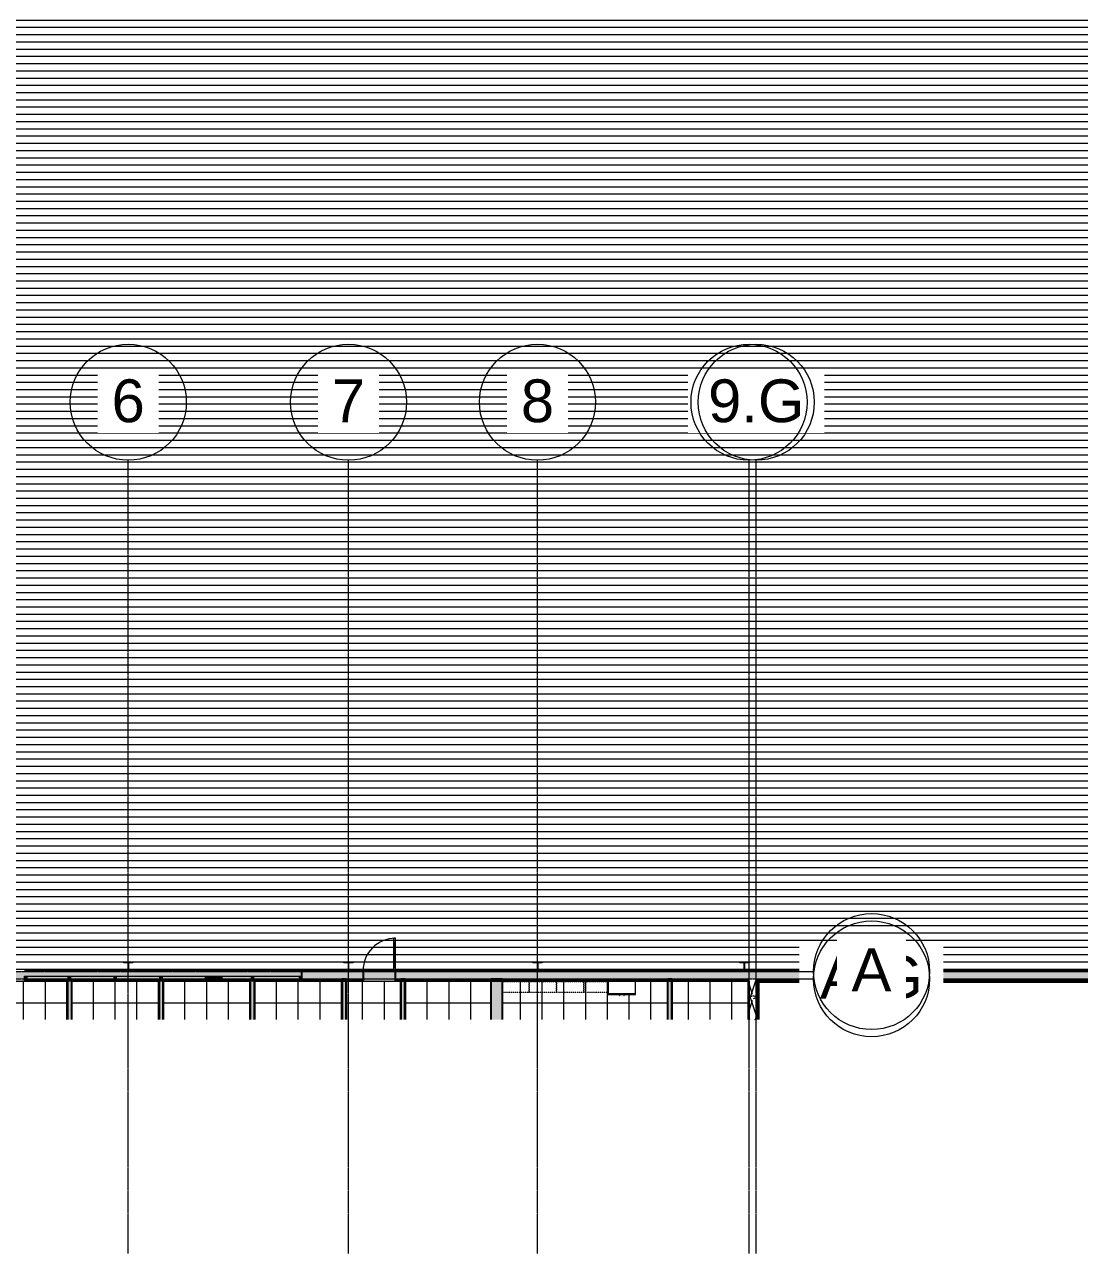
# Model space of a CAD drawing. Header units: inches. Extents: x -2114 to 4522, y -999 to 1712.
# Drawn here: x 1235 to 2399, y -999 to 356 of the extents above; entities that cross this region are included whole.
import ezdxf

# ---------------------------------------------------------------- set-up
doc = ezdxf.new("R2010")
doc.units = ezdxf.units.IN
doc.header["$MEASUREMENT"] = 0
doc.linetypes.add('Grid Line 1_2_', pattern=[0.875, 0.5, -0.125, 0.125, -0.125])
doc.linetypes.add('Overhead', pattern=[0.15625, 0.09375, -0.0625])
for name, color, linetype, lineweight in [('A-CLNG', 13, 'Continuous', 9), ('A-CLNG-PATT', 13, 'Continuous', 9), ('A-DOOR', 31, 'Continuous', 9), ('A-DOOR-GLAZ', 31, 'Continuous', 15), ('A-GLAZ-CURT', 52, 'Continuous', 9), ('A-GLAZ-CWMG', 51, 'Continuous', 9), ('A-ROOF', 132, 'Continuous', 9), ('A-ROOF-PATT', 132, 'Continuous', 9), ('A-WALL', 113, 'Continuous', 9), ('A-WALL-PATT', 111, 'Continuous', 25), ('I-FURN-PNLS', 30, 'Continuous', 9), ('I-WALL', 2, 'Continuous', 9), ('L-SITE-WALL', 31, 'Continuous', 9), ('Q-CASE', 31, 'Continuous', 9), ('S-COLS', 52, 'Continuous', 9), ('S-GRID', 1, 'Continuous', 9), ('S-GRID-IDEN', 1, 'Continuous', 9)]:
    doc.layers.add(name, color=color, linetype=linetype, lineweight=lineweight)
doc.styles.add('Arial', font='arial.ttf', dxfattribs={"height": 47.209581})
pattern_1 = [(161.57, (1.28, 1.28), (-10.2404037, -0.0005683), [0, -72.858, 8.09, 0]), (18.43, (-1.28, 1.28), (-10.2404037, 0.0005683), [0, -72.858, 8.09, 0]), (108.43, (1.28, 1.28), (5.118465, -25.601926), [24.282, -56.666]), (71.57, (-1.28, 1.28), (5.118465, 25.601926), [24.282, -56.666])]
pattern_2 = [(0, (0, 0), (0, 30.216), []), (90, (0, 0), (-30.216, 2e-15), [])]
pattern_3 = [(45, (0, 0), (-25.3427, 25.3427), []), (45, (0, 38.4), (-25.3427, 25.3427), [])]
pattern_4 = [(0, (0, 0), (81.92, 20.48), [3.379, -58.061, 3.379, -58.061, -327.68]), (0, (0, 0), (81.92, 20.48), [-122.88, 3.379, -119.501, 3.379, -58.061, -143.36]), (0, (0, 0), (81.92, 20.48), [-307.2, 3.379, -37.581, 3.379, -99.021]), (120, (30.72, 10.24), (-58.6962, 60.7048), [3.379, -58.061, 3.379, -58.061, -327.68]), (120, (30.72, 10.24), (-58.6962, 60.7048), [-122.88, 3.379, -119.501, 3.379, -58.061, -143.36]), (120, (30.72, 10.24), (-58.6962, 60.7048), [-307.2, 3.379, -37.581, 3.379, -99.021]), (240, (40.96, 51.2), (-23.2238, -81.1848), [3.379, -58.061, 3.379, -58.061, -327.68]), (240, (40.96, 51.2), (-23.2238, -81.1848), [-122.88, 3.379, -119.501, 3.379, -58.061, -143.36]), (240, (40.96, 51.2), (-23.2238, -81.1848), [-307.2, 3.379, -37.581, 3.379, -99.021])]

# ---------------------------------------------------------------- blocks, each defined once
blk = doc.blocks.new('Single-Glass 1 - 36_ x 84_-598703-REFLECTED CEILING PLAN - WAREHOUSE')
at = {"layer": 'A-DOOR', "color": 90, "lineweight": 13}
for p, q in [((16, 37.625), (16, 41.625)), ((18, 41.625), (16, 41.625)), ((18, 37.625), (18, 41.625)), ((16, 37.625), (18, 37.625)), ((16, 9.625), (18, 9.625)), ((16, 5.625), (16, 9.625)), ((18, 5.625), (16, 5.625)), ((18, 5.625), (18, 9.625))]:
    blk.add_line(p, q, dxfattribs=at)
at = {"layer": 'A-DOOR', "color": 7}
for p, q in [((16, 9.625), (16, 37.625)), ((18, 9.625), (18, 37.625))]:
    blk.add_line(p, q, dxfattribs=at)
blk.add_arc((18, 5.625), 36, 90, 180, dxfattribs=at)
at = {"layer": 'A-DOOR-GLAZ', "color": 130}
blk.add_line((17, 37.625), (17, 9.625), dxfattribs=at)
blk = doc.blocks.new('System Panel - Glazed-552699-REFLECTED CEILING PLAN - WAREHOUSE')
at = {"layer": 'A-GLAZ-CURT'}
blk.add_hatch(color=253, dxfattribs=at).paths.add_polyline_path([(22.9, -1.8), (22.9, -0.8), (-22.9, -0.8), (-22.9, -1.8)], flags=0)
at = {"layer": 'A-GLAZ-CURT', "color": 7}
for p, q in [((-22.9, -1.8), (-22.9, -0.8)), ((-22.9, -0.8), (22.9, -0.8)), ((22.9, -1.8), (-22.9, -1.8)), ((22.9, -0.8), (22.9, -1.8))]:
    blk.add_line(p, q, dxfattribs=at)
blk = doc.blocks.new('Rectangular Mullion - 2_5_ x 5_ rectangular-551377-REFLECTED CEILING PLAN - WAREHOUSE')
at = {"layer": 'A-GLAZ-CWMG'}
h = blk.add_hatch(color=50, dxfattribs=at)
h.paths.add_polyline_path([(1488.8, -698.5), (1538.4, -698.5), (1538.4, -697.7), (1487.7, -697.7), (1487.7, -698.5), (1488.2, -698.5)], flags=0)
h.paths.add_polyline_path([(1488.2, -696.7), (1538.4, -696.7), (1538.4, -693.5), (1487.7, -693.5), (1487.7, -696.7)], flags=0)
at = {"layer": 'A-GLAZ-CWMG', "color": 7}
for p, q in [((1487.7, -693.5), (1538.4, -693.5)), ((1488.8, -698.5), (1538.4, -698.5))]:
    blk.add_line(p, q, dxfattribs=at)
blk = doc.blocks.new('Rectangular Mullion - 2_5_ x 5_ rectangular-552638-REFLECTED CEILING PLAN - WAREHOUSE')
at = {"layer": 'A-GLAZ-CWMG'}
blk.add_hatch(color=50, dxfattribs=at).paths.add_polyline_path([(0, 2.5), (0, -2.5), (-2.5, -2.5), (-2.5, 2.5)], flags=0)
at = {"layer": 'A-GLAZ-CWMG', "color": 90, "lineweight": 13}
for p, q in [((0, 2.5), (-2.5, 2.5)), ((-2.5, 2.5), (-2.5, -2.5)), ((0, -2.5), (0, 2.5)), ((-2.5, -2.5), (0, -2.5))]:
    blk.add_line(p, q, dxfattribs=at)
blk = doc.blocks.new('Rectangular Mullion - 2_5_ x 5_ rectangular-552639-REFLECTED CEILING PLAN - WAREHOUSE')
at = {"layer": 'A-GLAZ-CWMG'}
blk.add_hatch(color=50, dxfattribs=at).paths.add_polyline_path([(-2.5, 2.5), (-2.5, -2.5), (0, -2.5), (0, 2.5)], flags=0)
at = {"layer": 'A-GLAZ-CWMG', "color": 90, "lineweight": 13}
for p, q in [((-2.5, 2.5), (0, 2.5)), ((-2.5, -2.5), (-2.5, 2.5)), ((0, 2.5), (0, -2.5)), ((0, -2.5), (-2.5, -2.5))]:
    blk.add_line(p, q, dxfattribs=at)
blk = doc.blocks.new('System Panel - Glazed-552889-REFLECTED CEILING PLAN - WAREHOUSE')
at = {"layer": 'A-GLAZ-CURT'}
blk.add_hatch(color=253, dxfattribs=at).paths.add_polyline_path([(-24, -1.75), (24, -1.75), (24, -0.75), (-24, -0.75)], flags=0)
at = {"layer": 'A-GLAZ-CURT', "color": 7}
for p, q in [((-24, -1.75), (-24, -0.75)), ((-24, -0.75), (24, -0.75)), ((24, -1.75), (-24, -1.75)), ((24, -0.75), (24, -1.75))]:
    blk.add_line(p, q, dxfattribs=at)
blk = doc.blocks.new('System Panel - Glazed-552890-REFLECTED CEILING PLAN - WAREHOUSE')
at = {"layer": 'A-GLAZ-CURT'}
blk.add_hatch(color=253, dxfattribs=at).paths.add_polyline_path([(8.2, -1.8), (8.2, -0.8), (-8.2, -0.8), (-8.2, -1.8)], flags=0)
at = {"layer": 'A-GLAZ-CURT', "color": 7}
for p, q in [((-8.2, -1.8), (-8.2, -0.8)), ((-8.2, -0.8), (8.2, -0.8)), ((8.2, -1.8), (-8.2, -1.8)), ((8.2, -0.8), (8.2, -1.8))]:
    blk.add_line(p, q, dxfattribs=at)
blk = doc.blocks.new('System Panel - Glazed-552643-REFLECTED CEILING PLAN - WAREHOUSE')
at = {"layer": 'A-GLAZ-CURT'}
blk.add_hatch(color=253, dxfattribs=at).paths.add_polyline_path([(15.8, -1.8), (15.8, -0.8), (-15.8, -0.8), (-15.8, -1.8)], flags=0)
at = {"layer": 'A-GLAZ-CURT', "color": 7}
for p, q in [((-15.8, -1.8), (-15.8, -0.8)), ((-15.8, -0.8), (15.8, -0.8)), ((15.8, -1.8), (-15.8, -1.8)), ((15.8, -0.8), (15.8, -1.8))]:
    blk.add_line(p, q, dxfattribs=at)
blk = doc.blocks.new('System Panel - Glazed-552644-REFLECTED CEILING PLAN - WAREHOUSE')
at = {"layer": 'A-GLAZ-CURT'}
blk.add_hatch(color=253, dxfattribs=at).paths.add_polyline_path([(-25.4, -1.8), (25.4, -1.8), (25.4, -0.8), (-25.4, -0.8)], flags=0)
at = {"layer": 'A-GLAZ-CURT', "color": 7}
for p, q in [((-25.4, -1.8), (-25.4, -0.8)), ((-25.4, -0.8), (25.4, -0.8)), ((25.4, -1.8), (-25.4, -1.8)), ((25.4, -0.8), (25.4, -1.8))]:
    blk.add_line(p, q, dxfattribs=at)
blk = doc.blocks.new('Rectangular Mullion - 2_5_ x 5_ rectangular-552885-REFLECTED CEILING PLAN - WAREHOUSE')
at = {"layer": 'A-GLAZ-CWMG'}
h = blk.add_hatch(color=50, dxfattribs=at)
h.paths.add_polyline_path([(1333.7, -698.5), (1333.7, -697.7), (1285.7, -697.7), (1285.7, -698.5), (1286.8, -698.5)], flags=0)
h.paths.add_polyline_path([(1286.8, -696.7), (1333.7, -696.7), (1333.7, -693.5), (1285.7, -693.5), (1285.7, -696.7), (1286.2, -696.7)], flags=0)
at = {"layer": 'A-GLAZ-CWMG', "color": 7}
for p, q in [((1285.7, -693.5), (1333.7, -693.5)), ((1286.8, -698.5), (1333.7, -698.5))]:
    blk.add_line(p, q, dxfattribs=at)
blk = doc.blocks.new('Rectangular Mullion - 2_5_ x 5_ rectangular-V1-REFLECTED CEILING PLAN - WAREHOUSE')
at = {"layer": 'A-GLAZ-CWMG'}
h = blk.add_hatch(color=50, dxfattribs=at)
h.paths.add_polyline_path([(1383.7, -698.5), (1384.2, -698.5), (1384.2, -697.7), (1336.2, -697.7), (1336.2, -698.5), (1383, -698.5)], flags=0)
h.paths.add_polyline_path([(1383, -696.7), (1384.2, -696.7), (1384.2, -693.5), (1336.2, -693.5), (1336.2, -696.7), (1362.9, -696.7)], flags=0)
at = {"layer": 'A-GLAZ-CWMG', "color": 7}
for p, q in [((1336.2, -693.5), (1384.2, -693.5)), ((1336.2, -698.5), (1383, -698.5))]:
    blk.add_line(p, q, dxfattribs=at)
blk = doc.blocks.new('Rectangular Mullion - 2_5_ x 5_ rectangular-552886-REFLECTED CEILING PLAN - WAREHOUSE')
at = {"layer": 'A-GLAZ-CWMG'}
h = blk.add_hatch(color=50, dxfattribs=at)
h.paths.add_polyline_path([(1453.5, -698.5), (1453.5, -697.7), (1437.2, -697.7), (1437.2, -698.5)], flags=0)
h.paths.add_polyline_path([(1453.5, -696.7), (1453.5, -693.5), (1437.2, -693.5), (1437.2, -696.7)], flags=0)
at = {"layer": 'A-GLAZ-CWMG', "color": 7}
for p, q in [((1437.2, -693.5), (1453.5, -693.5)), ((1437.2, -698.5), (1453.5, -698.5))]:
    blk.add_line(p, q, dxfattribs=at)
blk = doc.blocks.new('Rectangular Mullion - 2_5_ x 5_ rectangular-552003-REFLECTED CEILING PLAN - WAREHOUSE')
at = {"layer": 'A-GLAZ-CWMG'}
h = blk.add_hatch(color=50, dxfattribs=at)
h.paths.add_polyline_path([(1453.5, -698.5), (1485.2, -698.5), (1485.2, -697.7), (1453.5, -697.7)], flags=0)
h.paths.add_polyline_path([(1453.5, -696.7), (1485.2, -696.7), (1485.2, -693.5), (1453.5, -693.5)], flags=0)
at = {"layer": 'A-GLAZ-CWMG', "color": 7}
for p, q in [((1453.5, -693.5), (1485.2, -693.5)), ((1453.5, -698.5), (1484, -698.5))]:
    blk.add_line(p, q, dxfattribs=at)
blk = doc.blocks.new('Rectangular Mullion - 2_5_ x 5_ rectangular-552636-REFLECTED CEILING PLAN - WAREHOUSE')
at = {"layer": 'A-GLAZ-CWMG'}
blk.add_hatch(color=50, dxfattribs=at).paths.add_polyline_path([(1.25, 2.5), (1.25, -2.5), (-1.25, -2.5), (-1.25, 2.5)], flags=0)
at = {"layer": 'A-GLAZ-CWMG', "color": 90, "lineweight": 13}
for p, q in [((1.25, 2.5), (-1.25, 2.5)), ((-1.25, 2.5), (-1.25, -2.5)), ((1.25, -2.5), (1.25, 2.5)), ((-1.25, -2.5), (1.25, -2.5))]:
    blk.add_line(p, q, dxfattribs=at)
blk = doc.blocks.new('Rectangular Mullion - 2_5_ x 5_ rectangular-552698-REFLECTED CEILING PLAN - WAREHOUSE')
at = {"layer": 'A-GLAZ-CWMG'}
h = blk.add_hatch(color=50, dxfattribs=at)
h.paths.add_polyline_path([(1237.4, -698.5), (1283.2, -698.5), (1283.2, -697.7), (1237.4, -697.7)], flags=0)
h.paths.add_polyline_path([(1237.4, -696.7), (1283.2, -696.7), (1283.2, -693.5), (1237.4, -693.5)], flags=0)
at = {"layer": 'A-GLAZ-CWMG', "color": 7}
for p, q in [((1237.4, -693.5), (1283.2, -693.5)), ((1237.4, -698.5), (1282, -698.5))]:
    blk.add_line(p, q, dxfattribs=at)
blk = doc.blocks.new('Grid - Grid Head - Circle-50561-REFLECTED CEILING PLAN - WAREHOUSE')
at = {"layer": 'S-GRID-IDEN', "color": 7}
blk.add_circle((0, 0), 0.25, dxfattribs=at)
blk = doc.blocks.new('Open Source Metal Building_Exterior_rvt-1-REFLECTED CEILING PLAN - WAREHOUSE')
at = {"layer": 'A-ROOF-PATT'}
h = blk.add_hatch(dxfattribs=at)
h.set_pattern_fill('FP_18', style=0, pattern_type=2)
h.set_pattern_definition([(180, (-24239.079, 22238.23), (1e-15, 7.993), [])])
h.paths.add_polyline_path([(-2112.1, -700.6), (367.9, -700.6), (367.9, -699), (-2113.6, -699), (-2113.6, -700.6), (-2113.2, -700.6)], flags=0)
h.paths.add_polyline_path([(889, -700.6), (891.6, -700.6), (891.6, -699), (641.7, -699), (641.7, -700.6), (862.3, -700.6)], flags=0)
h.paths.add_polyline_path([(4511.4, -700.6), (4521.9, -700.6), (4521.9, -699), (2044.8, -699), (2044.8, -700.6), (2852.2, -700.6)], flags=0)
h.paths.add_polyline_path([(634.2, -700.6), (634.2, -699), (627.6, -699), (627.6, -700.6)], flags=0)
h.paths.add_polyline_path([(622.8, -700.6), (622.8, -699), (387.2, -699), (387.2, -700.6), (618.3, -700.6)], flags=0)
h.paths.add_polyline_path([(379.7, -700.6), (379.7, -699), (379.2, -699), (379.2, -700.6)], flags=0)
h.paths.add_polyline_path([(1945.2, -699.6), (1945.2, -699), (1944.6, -699), (1944.6, -699.6)], flags=0)
h.paths.add_polyline_path([(1769, -687.7), (1800.6, -687.7), (1800.8, -687.2), (1800.8, -679.7), (1800.6, -679.2), (1800.1, -679), (1795.9, -679), (1795.9, -678.5), (1805.9, -678.5), (1805.9, -679), (1801.8, -679), (1801.3, -679.2), (1801.1, -679.7), (1801.1, -687.2), (1801.3, -687.7), (2028.9, -687.7), (2029.1, -687.2), (2029.1, -679.7), (2028.9, -679.2), (2028.5, -679), (2024.3, -679), (2024.3, -678.5), (2034.3, -678.5), (2034.3, -679), (2030.2, -679), (2029.7, -679.2), (2029.5, -679.7), (2029.5, -687.2), (2029.7, -687.7), (4510.7, -687.7), (4510.7, 505.1), (-2102.4, 505.1), (-2102.4, -325.3), (-1740, -325.3), (-1740, -687.7), (383.1, -687.7), (383.3, -687.2), (383.3, -679.7), (383.1, -679.2), (382.6, -679), (378.4, -679), (378.4, -678.5), (388.4, -678.5), (388.4, -679), (384.3, -679), (383.8, -679.2), (383.6, -679.7), (383.6, -687.2), (383.8, -687.7), (637.5, -687.7), (637.7, -687.2), (637.7, -679.7), (637.5, -679.2), (637.1, -679), (632.9, -679), (632.9, -678.5), (642.9, -678.5), (642.9, -679), (638.8, -679), (638.3, -679.2), (638.1, -679.7), (638.1, -687.2), (638.3, -687.7), (760.6, -687.7), (760.6, -200.8), (1118.4, -200.8), (1118.4, -448.8), (1039.4, -448.8), (1039.4, -571.6), (1118.4, -571.6), (1118.4, -678.5), (1127.4, -678.5), (1127.4, -679), (1123.2, -679), (1122.7, -679.2), (1122.5, -679.7), (1122.5, -687.2), (1122.8, -687.7), (1349, -687.7), (1349.2, -687.2), (1349.2, -679.7), (1349, -679.2), (1348.5, -679), (1344.4, -679), (1344.4, -678.5), (1354.4, -678.5), (1354.4, -679), (1350.2, -679), (1349.7, -679.2), (1349.5, -679.7), (1349.5, -687.2), (1349.8, -687.7), (1592, -687.7), (1592.2, -687.2), (1592.2, -679.7), (1592, -679.2), (1591.5, -679), (1587.4, -679), (1587.4, -678.5), (1597.4, -678.5), (1597.4, -679), (1593.2, -679), (1592.7, -679.2), (1592.5, -679.7), (1592.5, -687.2), (1592.8, -687.7), (1644.4, -687.7)], flags=0)
h.paths.add_polyline_path([(765.4, -687.7), (895, -687.7), (895.2, -687.2), (895.2, -679.7), (895, -679.2), (894.5, -679), (890.4, -679), (890.4, -678.5), (900.4, -678.5), (900.4, -679), (896.3, -679), (895.8, -679.2), (895.6, -679.7), (895.6, -687.2), (895.8, -687.7), (1113.6, -687.7), (1113.6, -675.6), (765.4, -675.6)], flags=0)
h.paths.add_polyline_path([(1118.4, -687.7), (1122, -687.7), (1122.2, -687.2), (1122.2, -679.7), (1122, -679.2), (1121.5, -679), (1118.4, -679), (1118.4, -687.7)], flags=0)
h = blk.add_hatch(dxfattribs=at)
h.set_pattern_fill('FP_16', style=0, pattern_type=2)
h.set_pattern_definition([(180, (-24239.079, 21231.977), (1e-15, 7.993), [])])
h.paths.add_polyline_path([(627.6, -741.5), (634.2, -741.5), (634.2, -699), (627.6, -699)], flags=0)
h.paths.add_polyline_path([(379.7, -741.5), (379.7, -699), (379.2, -699), (379.2, -741.5)], flags=0)
h.paths.add_polyline_path([(387.2, -741.5), (622.8, -741.5), (622.8, -699), (387.2, -699)], flags=0)
h.paths.add_polyline_path([(891.6, -741.5), (891.6, -699), (641.7, -699), (641.7, -741.5), (889, -741.5)], flags=0)
h.paths.add_polyline_path([(1945.2, -699.6), (1945.2, -699), (1944.6, -699), (1944.6, -699.6)], flags=0)
at = {"layer": 'A-WALL-PATT', "lineweight": 9}
h = blk.add_hatch(dxfattribs=at)
h.set_pattern_fill('FP_14', color=253, style=0, pattern_type=2)
h.set_pattern_definition(pattern_1)
h.paths.add_polyline_path([(4519.4, -696.5), (4519.4, -688.5), (1644.4, -688.5), (1644.4, -696.5), (2852.2, -696.5)], flags=0)
h.paths.add_polyline_path([(-2103.1, -696.5), (385.6, -696.5), (385.6, -688.5), (-2103.1, -688.5)], flags=0)
h.paths.add_polyline_path([(1608.4, -696.5), (1608.4, -688.5), (1540.9, -688.5), (1540.9, -696.5)], flags=0)
h.paths.add_polyline_path([(421.6, -696.5), (1138.4, -696.5), (1138.4, -688.5), (421.6, -688.5)], flags=0)
h.paths.add_polyline_path([(1234.9, -696.5), (1234.9, -688.5), (1174.4, -688.5), (1174.4, -696.5), (1227.5, -696.5)], flags=0)
h = blk.add_hatch(dxfattribs=at)
h.set_pattern_fill('FP_15', style=0, pattern_type=2)
h.set_pattern_definition(pattern_2)
h.paths.add_polyline_path([(889, -697.5), (1138.4, -697.5), (1138.4, -696.5), (421.6, -696.5), (421.6, -697.5), (821.3, -697.5)], flags=0)
h.paths.add_polyline_path([(4520.4, -697.5), (4520.4, -696.5), (2042.3, -696.5), (2042.3, -697.5), (2852.2, -697.5)], flags=0)
h.paths.add_polyline_path([(-2111.1, -697.5), (370.4, -697.5), (370.4, -696.5), (-2111.1, -696.5)], flags=0)
h.paths.add_polyline_path([(2034.3, -697.5), (2034.3, -696.5), (1644.4, -696.5), (1644.4, -697.5), (2033.6, -697.5)], flags=0)
h.paths.add_polyline_path([(1608.4, -697.5), (1608.4, -696.5), (1540.9, -696.5), (1540.9, -697.5)], flags=0)
h.paths.add_polyline_path([(1234.9, -697.5), (1234.9, -696.5), (1174.4, -696.5), (1174.4, -697.5), (1227.5, -697.5)], flags=0)
h.paths.add_polyline_path([(378.4, -697.5), (385.6, -697.5), (385.6, -696.5), (378.4, -696.5)], flags=0)
h = blk.add_hatch(dxfattribs=at)
h.set_pattern_fill('FP_14', color=253, style=0, pattern_type=2)
h.set_pattern_definition(pattern_1)
h.paths.add_polyline_path([(2039.8, -741.5), (2042.3, -741.5), (2042.3, -696.5), (2034.3, -696.5), (2034.3, -741.5), (2036.6, -741.5)], flags=0)
h = blk.add_hatch(dxfattribs=at)
h.set_pattern_fill('FP_15', style=0, pattern_type=2)
h.set_pattern_definition(pattern_2)
h.paths.add_polyline_path([(2043.3, -741.5), (2043.3, -697.5), (2042.3, -697.5), (2042.3, -741.5), (2043, -741.5)], flags=0)
at = {"layer": 'L-SITE-WALL', "lineweight": 5}
h = blk.add_hatch(color=21, dxfattribs=at)
h.paths.add_polyline_path([(922.9, -688.5), (1138.4, -688.5), (1138.4, -687.7), (421.6, -687.7), (421.6, -688.5), (889, -688.5)], flags=0)
h.paths.add_polyline_path([(4511.4, -688.5), (4511.4, -687.7), (1644.4, -687.7), (1644.4, -688.5), (2852.2, -688.5)], flags=0)
h.paths.add_polyline_path([(-2102.4, -688.5), (385.6, -688.5), (385.6, -687.7), (-2102.4, -687.7)], flags=0)
h.paths.add_polyline_path([(1608.4, -688.5), (1608.4, -687.7), (1540.9, -687.7), (1540.9, -688.5)], flags=0)
h.paths.add_polyline_path([(1234.9, -688.5), (1234.9, -687.7), (1174.4, -687.7), (1174.4, -688.5), (1227.5, -688.5)], flags=0)
h = blk.add_hatch(color=8, dxfattribs=at)
h.paths.add_polyline_path([(1437.2, -699), (1484, -699), (1484, -698.5), (1387.8, -698.5), (1387.8, -699), (1434.7, -699)], flags=0)
h.paths.add_polyline_path([(1234.9, -699), (1282, -699), (1282, -698.5), (1234.9, -698.5)], flags=0)
h.paths.add_polyline_path([(1488.8, -699), (1540.9, -699), (1540.9, -698.5), (1488.8, -698.5)], flags=0)
h.paths.add_polyline_path([(1383, -699), (1383, -698.5), (1286.8, -698.5), (1286.8, -699), (1362.9, -699)], flags=0)
h.paths.add_polyline_path([(1434.7, -693.5), (1540.9, -693.5), (1540.9, -687.7), (1349.8, -687.7), (1350.2, -687.9), (1354.4, -687.9), (1354.4, -688.5), (1344.4, -688.5), (1344.4, -687.9), (1348.5, -687.9), (1349, -687.7), (1234.9, -687.7), (1234.9, -693.5), (1387.2, -693.5)], flags=0)
for color, points in [(8, [(1608.4, -699), (1644.4, -699), (1644.4, -687.7), (1608.4, -687.7), (1608.4, -697.5)]), (10, [(2044.4, -741.5), (2044.8, -741.5), (2044.8, -699), (2043.3, -699), (2043.3, -741.5)])]:
    blk.add_hatch(color=color, dxfattribs=at).paths.add_polyline_path(points, flags=0)
at = {"layer": 'L-SITE-WALL'}
h = blk.add_hatch(color=253, dxfattribs=at)
h.paths.add_polyline_path([(4521.9, -699), (4521.9, -697.5), (2043.3, -697.5), (2043.3, -699), (2852.2, -699)], flags=0)
h.paths.add_polyline_path([(889, -699), (1138.4, -699), (1138.4, -697.5), (421.6, -697.5), (421.6, -699), (821.3, -699)], flags=0)
h.paths.add_polyline_path([(-2112.1, -699), (369.4, -699), (369.4, -697.5), (-2112.1, -697.5)], flags=0)
h.paths.add_polyline_path([(2033.6, -699), (2033.6, -697.5), (1644.4, -697.5), (1644.4, -699), (1972.1, -699)], flags=0)
h.paths.add_polyline_path([(379.2, -699), (385.6, -699), (385.6, -697.5), (379.2, -697.5)], flags=0)
h.paths.add_polyline_path([(1540.9, -699), (1608.4, -699), (1608.4, -697.5), (1540.9, -697.5)], flags=0)
h.paths.add_polyline_path([(1234.9, -699), (1234.9, -697.5), (1174.4, -697.5), (1174.4, -699), (1227.5, -699)], flags=0)
blk.add_hatch(color=256, dxfattribs=at).paths.add_polyline_path([(2033.6, -741.5), (2034.3, -741.5), (2034.3, -697.5), (2033.6, -697.5), (2033.6, -699)], flags=0)
at = {"layer": 'S-COLS'}
h = blk.add_hatch(dxfattribs=at)
h.set_pattern_fill('FP_17', color=256, style=0, pattern_type=2)
h.set_pattern_definition(pattern_3)
h.paths.add_polyline_path([(1344.4, -688.5), (1354.4, -688.5), (1354.4, -687.9), (1350.2, -687.9), (1349.7, -687.7), (1349.5, -687.2), (1349.5, -679.7), (1349.7, -679.2), (1350.2, -679), (1354.4, -679), (1354.4, -678.5), (1344.4, -678.5), (1344.4, -679), (1348.5, -679), (1349, -679.2), (1349.2, -679.7), (1349.2, -687.2), (1349, -687.7), (1348.5, -687.9), (1344.4, -687.9)], flags=0)
h = blk.add_hatch(dxfattribs=at)
h.set_pattern_fill('FP_17', color=256, style=0, pattern_type=2)
h.set_pattern_definition(pattern_3)
h.paths.add_polyline_path([(1597.4, -688.5), (1597.4, -687.9), (1593.2, -687.9), (1592.7, -687.7), (1592.5, -687.2), (1592.5, -679.7), (1592.7, -679.2), (1593.2, -679), (1597.4, -679), (1597.4, -678.5), (1587.4, -678.5), (1587.4, -679), (1591.5, -679), (1592, -679.2), (1592.2, -679.7), (1592.2, -687.2), (1592, -687.7), (1591.5, -687.9), (1587.4, -687.9), (1587.4, -688.5)], flags=0)
h = blk.add_hatch(dxfattribs=at)
h.set_pattern_fill('FP_17', color=256, style=0, pattern_type=2)
h.set_pattern_definition(pattern_3)
h.paths.add_polyline_path([(1795.9, -688.5), (1805.9, -688.5), (1805.9, -687.9), (1801.8, -687.9), (1801.3, -687.7), (1801.1, -687.2), (1801.1, -679.7), (1801.3, -679.2), (1801.8, -679), (1805.9, -679), (1805.9, -678.5), (1795.9, -678.5), (1795.9, -679), (1800.1, -679), (1800.6, -679.2), (1800.8, -679.7), (1800.8, -687.2), (1800.6, -687.7), (1800.1, -687.9), (1795.9, -687.9)], flags=0)
at = {"layer": 'A-ROOF', "color": 7}
blk.add_line((4521.9, -700.6), (2044.8, -700.6), dxfattribs=at)
at = {"layer": 'A-WALL', "color": 7}
for p, q in [((1540.9, -688.5), (1608.4, -688.5)), ((1644.4, -688.5), (4511.4, -688.5)), ((1540.9, -696.5), (1608.4, -696.5)), ((1540.9, -697.5), (1608.4, -697.5)), ((1644.4, -696.5), (2034.3, -696.5)), ((1644.4, -697.5), (2033.6, -697.5)), ((2033.6, -697.5), (2034.3, -697.5)), ((2033.6, -699), (2033.6, -697.5)), ((2034.3, -697.5), (2033.6, -697.5)), ((2034.3, -697.5), (2034.3, -696.5)), ((2034.3, -699), (2034.3, -697.5)), ((2034.3, -699), (2034.3, -741.5)), ((2042.3, -696.5), (4519.4, -696.5)), ((2042.3, -697.5), (2042.3, -696.5)), ((2042.3, -699), (2042.3, -697.5)), ((2042.3, -699), (2042.3, -741.5)), ((2043.3, -697.5), (4520.4, -697.5)), ((2043.3, -699), (2043.3, -697.5)), ((2043.3, -699), (2044.8, -699)), ((2043.3, -699), (2043.3, -741.5))]:
    blk.add_line(p, q, dxfattribs=at)
at = {"layer": 'L-SITE-WALL', "color": 7}
for p, q in [((1349, -687.7), (1234.9, -687.7)), ((1540.9, -687.7), (1349.8, -687.7)), ((1644.4, -687.7), (1608.4, -687.7)), ((1234.9, -699), (1282, -699)), ((1286.8, -699), (1383, -699)), ((1387.8, -699), (1484, -699)), ((1488.8, -699), (1540.9, -699)), ((1608.4, -699), (1644.4, -699))]:
    blk.add_line(p, q, dxfattribs=at)
at = {"layer": 'L-SITE-WALL', "color": 250, "lineweight": 25}
for p, q in [((1540.9, -699), (1540.9, -687.7)), ((1540.9, -687.7), (1608.4, -687.7)), ((1608.4, -687.7), (1608.4, -699)), ((1644.4, -699), (1644.4, -687.7)), ((1644.4, -687.7), (4510.7, -687.7)), ((1608.4, -699), (1540.9, -699)), ((1878.9, -699), (1644.4, -699)), ((2033.6, -699), (1908.9, -699)), ((2033.6, -741.5), (2033.6, -699)), ((4521.9, -699), (2044.8, -699)), ((2044.8, -699), (2044.8, -741.5))]:
    blk.add_line(p, q, dxfattribs=at)
at = {"layer": 'S-COLS', "color": 130, "lineweight": 15}
for p, q in [((1344.4, -678.5), (1354.4, -678.5)), ((1344.4, -679), (1344.4, -678.5)), ((1348.5, -679), (1344.4, -679)), ((1344.4, -688.5), (1344.4, -687.9)), ((1344.4, -687.9), (1348.5, -687.9)), ((1354.4, -688.5), (1344.4, -688.5)), ((1349.2, -687.2), (1349.2, -679.7)), ((1349.5, -679.7), (1349.5, -687.2)), ((1354.4, -679), (1350.2, -679)), ((1350.2, -687.9), (1354.4, -687.9)), ((1354.4, -678.5), (1354.4, -679)), ((1354.4, -687.9), (1354.4, -688.5)), ((1587.4, -678.5), (1597.4, -678.5)), ((1587.4, -679), (1587.4, -678.5)), ((1591.5, -679), (1587.4, -679)), ((1587.4, -688.5), (1587.4, -687.9)), ((1587.4, -687.9), (1591.5, -687.9)), ((1597.4, -688.5), (1587.4, -688.5)), ((1592.2, -687.2), (1592.2, -679.7)), ((1592.5, -679.7), (1592.5, -687.2)), ((1597.4, -679), (1593.2, -679)), ((1593.2, -687.9), (1597.4, -687.9)), ((1597.4, -678.5), (1597.4, -679)), ((1597.4, -687.9), (1597.4, -688.5)), ((1795.9, -678.5), (1805.9, -678.5)), ((1795.9, -679), (1795.9, -678.5)), ((1800.1, -679), (1795.9, -679)), ((1795.9, -688.5), (1795.9, -687.9)), ((1795.9, -687.9), (1800.1, -687.9)), ((1805.9, -688.5), (1795.9, -688.5)), ((1800.8, -687.2), (1800.8, -679.7)), ((1801.1, -679.7), (1801.1, -687.2)), ((1805.9, -679), (1801.8, -679)), ((1801.8, -687.9), (1805.9, -687.9)), ((1805.9, -678.5), (1805.9, -679)), ((1805.9, -687.9), (1805.9, -688.5)), ((2024.3, -678.5), (2034.3, -678.5)), ((2024.3, -679), (2024.3, -678.5)), ((2028.5, -679), (2024.3, -679)), ((2024.3, -688.5), (2024.3, -687.9)), ((2024.3, -687.9), (2028.5, -687.9)), ((2034.3, -688.5), (2024.3, -688.5)), ((2029.1, -687.2), (2029.1, -679.7)), ((2029.5, -679.7), (2029.5, -687.2)), ((2034.3, -679), (2030.2, -679)), ((2030.2, -687.9), (2034.3, -687.9)), ((2034.3, -678.5), (2034.3, -679)), ((2034.3, -687.9), (2034.3, -688.5))]:
    blk.add_line(p, q, dxfattribs=at)
for centre, start, end in [((1348.5, -679.7), 0, 90), ((1348.5, -687.2), 270, 0), ((1350.2, -679.7), 90, 180), ((1350.2, -687.2), 180, 270), ((1591.5, -679.7), 0, 90), ((1591.5, -687.2), 270, 0), ((1593.2, -679.7), 90, 180), ((1593.2, -687.2), 180, 270), ((1800.1, -679.7), 0, 90), ((1800.1, -687.2), 270, 0), ((1801.8, -679.7), 90, 180), ((1801.8, -687.2), 180, 270), ((2028.5, -679.7), 0, 90), ((2028.5, -687.2), 270, 0), ((2030.2, -679.7), 90, 180), ((2030.2, -687.2), 180, 270)]:
    blk.add_arc(centre, 0.691, start, end, dxfattribs=at)
at = {"layer": 'S-GRID', "linetype": 'Grid Line 1_2_'}
for p, q in [((1349.4, -999.5), (1349.4, -124.3)), ((1592.4, -999.5), (1592.4, -124.3)), ((1800.9, -999.5), (1800.9, -124.3)), ((2034.3, -999.5), (2034.3, -124.3)), ((2042.3, -999.5), (2042.3, -124.3))]:
    blk.add_line(p, q, dxfattribs=at)
at = {"lineweight": 9}
for name, p in [('Single-Glass 1 - 36_ x 84_-598703-REFLECTED CEILING PLAN - WAREHOUSE', (1626.4, -693.3)), ('Rectangular Mullion - 2_5_ x 5_ rectangular-552698-REFLECTED CEILING PLAN - WAREHOUSE', (0, 0)), ('System Panel - Glazed-552699-REFLECTED CEILING PLAN - WAREHOUSE', (1260.3, -696)), ('Rectangular Mullion - 2_5_ x 5_ rectangular-552885-REFLECTED CEILING PLAN - WAREHOUSE', (0, 0)), ('System Panel - Glazed-552889-REFLECTED CEILING PLAN - WAREHOUSE', (1309.7, -696)), ('Rectangular Mullion - 2_5_ x 5_ rectangular-V1-REFLECTED CEILING PLAN - WAREHOUSE', (0, 0)), ('System Panel - Glazed-552889-REFLECTED CEILING PLAN - WAREHOUSE', (1360.2, -696)), ('Rectangular Mullion - 2_5_ x 5_ rectangular-552885-REFLECTED CEILING PLAN - WAREHOUSE', (101, 0)), ('System Panel - Glazed-552889-REFLECTED CEILING PLAN - WAREHOUSE', (1410.7, -696)), ('Rectangular Mullion - 2_5_ x 5_ rectangular-552886-REFLECTED CEILING PLAN - WAREHOUSE', (0, 0)), ('System Panel - Glazed-552890-REFLECTED CEILING PLAN - WAREHOUSE', (1445.3, -696)), ('Rectangular Mullion - 2_5_ x 5_ rectangular-552003-REFLECTED CEILING PLAN - WAREHOUSE', (0, 0)), ('System Panel - Glazed-552643-REFLECTED CEILING PLAN - WAREHOUSE', (1469.3, -696)), ('Rectangular Mullion - 2_5_ x 5_ rectangular-551377-REFLECTED CEILING PLAN - WAREHOUSE', (0, 0)), ('System Panel - Glazed-552644-REFLECTED CEILING PLAN - WAREHOUSE', (1513, -696))]:
    blk.add_blockref(name, p, dxfattribs=at)
at = {"lineweight": 9, "rotation": 180}
blk.add_blockref('Rectangular Mullion - 2_5_ x 5_ rectangular-552639-REFLECTED CEILING PLAN - WAREHOUSE', (1234.9, -696), dxfattribs=at)
at = {"lineweight": 9, "extrusion": (0, 0, -1), "rotation": 180}
for name, p in [('Rectangular Mullion - 2_5_ x 5_ rectangular-552636-REFLECTED CEILING PLAN - WAREHOUSE', (-1284.4, -696)), ('Rectangular Mullion - 2_5_ x 5_ rectangular-552636-REFLECTED CEILING PLAN - WAREHOUSE', (-1334.9, -696)), ('Rectangular Mullion - 2_5_ x 5_ rectangular-552636-REFLECTED CEILING PLAN - WAREHOUSE', (-1385.4, -696)), ('Rectangular Mullion - 2_5_ x 5_ rectangular-552636-REFLECTED CEILING PLAN - WAREHOUSE', (-1435.9, -696)), ('Rectangular Mullion - 2_5_ x 5_ rectangular-552636-REFLECTED CEILING PLAN - WAREHOUSE', (-1486.4, -696)), ('Rectangular Mullion - 2_5_ x 5_ rectangular-552638-REFLECTED CEILING PLAN - WAREHOUSE', (-1540.9, -696))]:
    blk.add_blockref(name, p, dxfattribs=at)
at = {"layer": 'S-GRID-IDEN', "attachment_point": 2, "line_spacing_factor": 0.938532, "style": 'Arial', "bg_fill": 3, "box_fill_scale": 1.25, "bg_fill_color": 0, "bg_fill_transparency": 0}
for s, insert, char_height, width in [('6', (1349.3, -35.1), 47.2, 43.776), ('7', (1592.3, -35.1), 47.2, 43.776), ('8', (1800.9, -35.1), 47.2, 43.776), ('99', (2034.3, -35.1), 47.21, 87.552), ('A.G', (2169.4, -671), 47.21, 135.36)]:
    blk.add_mtext(s, dxfattribs=dict(at, insert=insert, char_height=char_height, width=width))
at = {"layer": 'S-GRID', "linetype": 'Grid Line 1_2_'}
for p, q in [((329.1, -688.5), (2105.6, -688.5)), ((329.1, -696.5), (2105.6, -696.5))]:
    blk.add_line(p, q, dxfattribs=at)
at = {"color": 10, "lineweight": 5, "xscale": 255.9999999999999, "yscale": 255.9999999999999, "zscale": 255.9999999999999}
for p in [(1349.4, -60.3), (1592.4, -60.3), (1800.9, -60.3)]:
    blk.add_blockref('Grid - Grid Head - Circle-50561-REFLECTED CEILING PLAN - WAREHOUSE', p, dxfattribs=at)
at = {"layer": 'S-GRID-IDEN', "attachment_point": 2, "line_spacing_factor": 0.938532, "style": 'Arial', "bg_fill": 3, "box_fill_scale": 1.25, "bg_fill_color": 0, "bg_fill_transparency": 0}
for s, insert, char_height, width in [('9.G', (2042.3, -35.1), 47.21, 126.72), ('A', (2169.4, -663), 47.2, 52.416)]:
    blk.add_mtext(s, dxfattribs=dict(at, insert=insert, char_height=char_height, width=width))
at = {"color": 10, "lineweight": 5, "xscale": 255.9999999999999, "yscale": 255.9999999999999, "zscale": 255.9999999999999}
for p in [(2034.3, -60.3), (2042.3, -60.3)]:
    blk.add_blockref('Grid - Grid Head - Circle-50561-REFLECTED CEILING PLAN - WAREHOUSE', p, dxfattribs=at)
at = {"color": 10, "lineweight": 5, "xscale": 255.9999999999999, "yscale": 255.9999999999999, "zscale": 255.9999999999999, "rotation": 269.9999999999994}
for p in [(2169.6, -688.5), (2169.6, -696.5)]:
    blk.add_blockref('Grid - Grid Head - Circle-50561-REFLECTED CEILING PLAN - WAREHOUSE', p, dxfattribs=at)
blk = doc.blocks.new('293304 - 293304 2-686364-REFLECTED CEILING PLAN - WAREHOUSE')
at = {"layer": 'I-FURN-PNLS'}
blk.add_line((0.9, -14.1), (0.9, -13.4), dxfattribs=at)
at = {"layer": 'Q-CASE'}
for p, q in [((15.9, 0.6), (-14.1, 0.6)), ((-14.1, 0.6), (-14.1, -14.1)), ((-14.1, 0.6), (-14.1, -13.4)), ((-14.1, 0.6), (15.9, 0.6)), ((15.9, -14.1), (15.9, 0.6)), ((15.9, -13.4), (15.9, 0.6)), ((15.9, -13.4), (-14.1, -13.4)), ((-14.1, -14.1), (15.9, -14.1)), ((-1.5, -14.1), (-1.5, -15.2)), ((-1.2, -15.1), (-1.2, -14.1)), ((3, -15.1), (3, -14.1)), ((3.3, -14.1), (3.3, -15.2))]:
    blk.add_line(p, q, dxfattribs=at)
for centre, start, end in [((-1.3, -15.2), 180, 5.5918), ((3.2, -15.2), 174.4082, 0)]:
    blk.add_arc(centre, 0.188, start, end, dxfattribs=at)
blk = doc.blocks.new('Upper Cabinet-Double Door-Wall - 27_ x 36_H-702586-REFLECTED CEILING PLAN - WAREHOUSE')
at = {"layer": 'Q-CASE', "linetype": 'Overhead'}
for p, q in [((-12.3, 0.3), (-12.3, 12.3)), ((-12.3, 12.3), (14.7, 12.3)), ((14.7, 0.3), (-12.3, 0.3)), ((14.7, 12.3), (14.7, 0.3))]:
    blk.add_line(p, q, dxfattribs=at)
blk = doc.blocks.new('Upper Cabinet-Double Door-Wall - 30_ x 36_H-702469-REFLECTED CEILING PLAN - WAREHOUSE')
at = {"layer": 'Q-CASE', "linetype": 'Overhead'}
for p, q in [((-13.8, 0.3), (-13.8, 12.3)), ((-13.8, 12.3), (16.2, 12.3)), ((16.2, 0.3), (-13.8, 0.3)), ((16.2, 12.3), (16.2, 0.3))]:
    blk.add_line(p, q, dxfattribs=at)

msp = doc.modelspace()

# ---------------------------------------------------------------- hatches: boundary and pattern name
at = {"layer": 'A-CLNG-PATT'}
h = msp.add_hatch(dxfattribs=at)
h.set_pattern_fill('FP_10', color=256, style=0, pattern_type=2)
h.set_pattern_definition([(270, (1233.903, -747.063), (-24, -1e-15), []), (180, (1233.903, -747.063), (3e-15, 24), [])])
h.paths.add_polyline_path([(1227.5, -741.5), (1282, -741.5), (1282, -699), (1185.8, -699), (1185.8, -741.5)], flags=0)
h = msp.add_hatch(dxfattribs=at)
h.set_pattern_fill('FP_2', color=256, style=0, pattern_type=2)
h.set_pattern_definition([(90, (1334.903, -747.063), (24, -1e-15), []), (0, (1334.903, -747.063), (0, -24), [])])
h.paths.add_polyline_path([(1362.9, -741.5), (1383, -741.5), (1383, -699), (1286.8, -699), (1286.8, -741.5)], flags=0)
h = msp.add_hatch(dxfattribs=at)
h.set_pattern_fill('FP_3', color=256, style=0, pattern_type=2)
h.set_pattern_definition([(90, (1435.903, -747.063), (24, -1e-15), []), (0, (1435.903, -747.063), (0, -24), [])])
h.paths.add_polyline_path([(1387.8, -741.5), (1484, -741.5), (1484, -699), (1387.8, -699)], flags=0)
h = msp.add_hatch(dxfattribs=at)
h.set_pattern_fill('FP_4', color=256, style=0, pattern_type=2)
h.set_pattern_definition([(270, (1536.903, -747.063), (-24, -1e-15), []), (180, (1536.903, -747.063), (3e-15, 24), [])])
h.paths.add_polyline_path([(1585, -741.5), (1585, -699), (1488.8, -699), (1488.8, -741.5), (1540.9, -741.5)], flags=0)
h = msp.add_hatch(dxfattribs=at)
h.set_pattern_fill('FP_5', color=256, style=0, pattern_type=2)
h.set_pattern_definition([(90, (1631.903, -747.063), (24, -1e-15), []), (0, (1631.903, -747.063), (0, -24), [])])
h.paths.add_polyline_path([(1650, -741.5), (1650, -699), (1589.8, -699), (1589.8, -741.5), (1644.4, -741.5)], flags=0)
h = msp.add_hatch(dxfattribs=at)
h.set_pattern_fill('FP_6', color=256, style=0, pattern_type=2)
h.set_pattern_definition([(0, (1703.286, -747.063), (0, -24), []), (270, (1703.286, -747.063), (-24, -1e-15), [])])
h.paths.add_polyline_path([(1749.9, -741.5), (1749.9, -699), (1654.8, -699), (1654.8, -741.5)], flags=0)
h = msp.add_hatch(dxfattribs=at)
h.set_pattern_fill('FP_7', color=256, style=0, pattern_type=2)
h.set_pattern_definition([(0, (1854.053, -747.063), (0, -24), []), (270, (1854.053, -747.063), (-24, -1e-15), [])])
h.paths.add_polyline_path([(1904.4, -741.5), (1944.6, -741.5), (1944.6, -699), (1908.9, -699), (1908.9, -713.7), (1878.9, -713.7), (1878.9, -699), (1761.9, -699), (1761.9, -741.5), (1878.9, -741.5)], flags=0)
h = msp.add_hatch(dxfattribs=at)
h.set_pattern_fill('FP_8', color=256, style=0, pattern_type=2)
h.set_pattern_definition([(270, (2015.437, -771.125), (-24, -1e-15), []), (180, (2015.437, -771.125), (3e-15, 24), [])])
h.paths.add_polyline_path([(1949.3, -741.5), (2033.6, -741.5), (2033.6, -699), (1949.3, -699)], flags=0)
at = {"layer": 'A-WALL'}
msp.add_hatch(color=256, dxfattribs=at).paths.add_polyline_path([(1749.9, -741.5), (1761.9, -741.5), (1761.9, -696.5), (1749.9, -696.5)], flags=0)
at = {"layer": 'A-WALL-PATT', "lineweight": 9}
h = msp.add_hatch(dxfattribs=at)
h.set_pattern_fill('FP_1', color=256, style=0, pattern_type=2)
h.set_pattern_definition(pattern_4)
h.paths.add_polyline_path([(1286.8, -741.5), (1286.8, -698.5), (1286.2, -698.5), (1286.2, -741.5)], flags=0)
h = msp.add_hatch(dxfattribs=at)
h.set_pattern_fill('FP_1', color=256, style=0, pattern_type=2)
h.set_pattern_definition(pattern_4)
h.paths.add_polyline_path([(1387.8, -741.5), (1387.8, -698.5), (1387.2, -698.5), (1387.2, -741.5)], flags=0)
h = msp.add_hatch(dxfattribs=at)
h.set_pattern_fill('FP_1', color=256, style=0, pattern_type=2)
h.set_pattern_definition(pattern_4)
h.paths.add_polyline_path([(1585.4, -741.5), (1585.7, -741.5), (1585.7, -696.5), (1585, -696.5), (1585, -741.5)], flags=0)
h = msp.add_hatch(dxfattribs=at)
h.set_pattern_fill('FP_1', color=256, style=0, pattern_type=2)
h.set_pattern_definition(pattern_4)
h.paths.add_polyline_path([(1589.5, -741.5), (1589.8, -741.5), (1589.8, -696.5), (1589.2, -696.5), (1589.2, -741.5)], flags=0)
h = msp.add_hatch(dxfattribs=at)
h.set_pattern_fill('FP_1', color=256, style=0, pattern_type=2)
h.set_pattern_definition(pattern_4)
h.paths.add_polyline_path([(1949.3, -741.5), (1949.3, -696.5), (1948.7, -696.5), (1948.7, -741.5), (1949.2, -741.5)], flags=0)
at = {"layer": 'I-WALL', "lineweight": 5}
for points in [[(1286.2, -741.5), (1286.2, -698.5), (1282.7, -698.5), (1282.7, -741.5)], [(1387.2, -741.5), (1387.2, -698.5), (1383.7, -698.5), (1383.7, -741.5)], [(1488.2, -741.5), (1488.2, -698.5), (1484.7, -698.5), (1484.7, -741.5)], [(1587.2, -741.5), (1589.2, -741.5), (1589.2, -696.5), (1585.7, -696.5), (1585.7, -741.5)], [(1654.2, -741.5), (1654.2, -696.5), (1650.7, -696.5), (1650.7, -741.5), (1653.4, -741.5)], [(1948.7, -741.5), (1948.7, -696.5), (1945.2, -696.5), (1945.2, -741.5), (1947.8, -741.5)]]:
    msp.add_hatch(color=256, dxfattribs=at).paths.add_polyline_path(points, flags=0)

# ---------------------------------------------------------------- linework, layer by layer
at = {"layer": 'A-CLNG'}
msp.add_line((1944.6, -699), (1944.6, -699.6), dxfattribs=at)
at = {"layer": 'A-WALL'}
for p, q in [((1282.7, -698.5), (1282.7, -741.5)), ((1286.2, -698.5), (1286.2, -741.5)), ((1383.7, -698.5), (1383.7, -741.5)), ((1387.2, -698.5), (1387.2, -741.5)), ((1484.7, -741.5), (1484.7, -698.5)), ((1488.2, -741.5), (1488.2, -698.5)), ((1585.7, -696.5), (1585.7, -741.5)), ((1589.2, -696.5), (1589.2, -741.5)), ((1650.7, -741.5), (1650.7, -696.5)), ((1654.2, -741.5), (1654.2, -696.5)), ((1945.2, -741.5), (1945.2, -696.5)), ((1948.7, -741.5), (1948.7, -696.5))]:
    msp.add_line(p, q, dxfattribs=at)
at = {"layer": 'A-WALL', "lineweight": 25}
for p, q in [((1749.9, -741.5), (1749.9, -696.5)), ((1749.9, -696.5), (1761.9, -696.5)), ((1761.9, -696.5), (1761.9, -699)), ((1761.9, -699.6), (1761.9, -741.5))]:
    msp.add_line(p, q, dxfattribs=at)
at = {"layer": 'I-WALL', "lineweight": 25}
for p, q in [((1282, -741.5), (1282, -698.5)), ((1282, -698.5), (1286.8, -698.5)), ((1286.8, -698.5), (1286.8, -741.5)), ((1383, -741.5), (1383, -698.5)), ((1383, -698.5), (1387.8, -698.5)), ((1387.8, -698.5), (1387.8, -741.5)), ((1484, -741.5), (1484, -698.5)), ((1484, -698.5), (1488.8, -698.5)), ((1488.8, -698.5), (1488.8, -741.5)), ((1585, -741.5), (1585, -696.5)), ((1585, -696.5), (1589.8, -696.5)), ((1589.8, -696.5), (1589.8, -741.5)), ((1650, -741.5), (1650, -696.5)), ((1650, -696.5), (1654.8, -696.5)), ((1654.8, -696.5), (1654.8, -741.5)), ((1944.6, -699), (1944.6, -696.5)), ((1944.6, -696.5), (1949.3, -696.5)), ((1944.6, -741.5), (1944.6, -699.6)), ((1949.3, -696.5), (1949.3, -741.5))]:
    msp.add_line(p, q, dxfattribs=at)

# ---------------------------------------------------------------- block references
at = {"layer": 'Q-CASE', "rotation": 180}
for name, p in [('Upper Cabinet-Double Door-Wall - 30_ x 36_H-702469-REFLECTED CEILING PLAN - WAREHOUSE', (1778.1, -699.3)), ('Upper Cabinet-Double Door-Wall - 30_ x 36_H-702469-REFLECTED CEILING PLAN - WAREHOUSE', (1808.1, -699.3)), ('Upper Cabinet-Double Door-Wall - 30_ x 36_H-702469-REFLECTED CEILING PLAN - WAREHOUSE', (1838.1, -699.3)), ('Upper Cabinet-Double Door-Wall - 27_ x 36_H-702586-REFLECTED CEILING PLAN - WAREHOUSE', (1866.6, -699.3))]:
    msp.add_blockref(name, p, dxfattribs=at)
at = {"layer": 'Q-CASE'}
msp.add_blockref('293304 - 293304 2-686364-REFLECTED CEILING PLAN - WAREHOUSE', (1893, -699.6), dxfattribs=at)

# ---------------------------------------------------------------- next in the draw order: block references
at = {"lineweight": 5}
msp.add_blockref('Open Source Metal Building_Exterior_rvt-1-REFLECTED CEILING PLAN - WAREHOUSE', (0, 0), dxfattribs=at)

doc.saveas('drawing.dxf')
